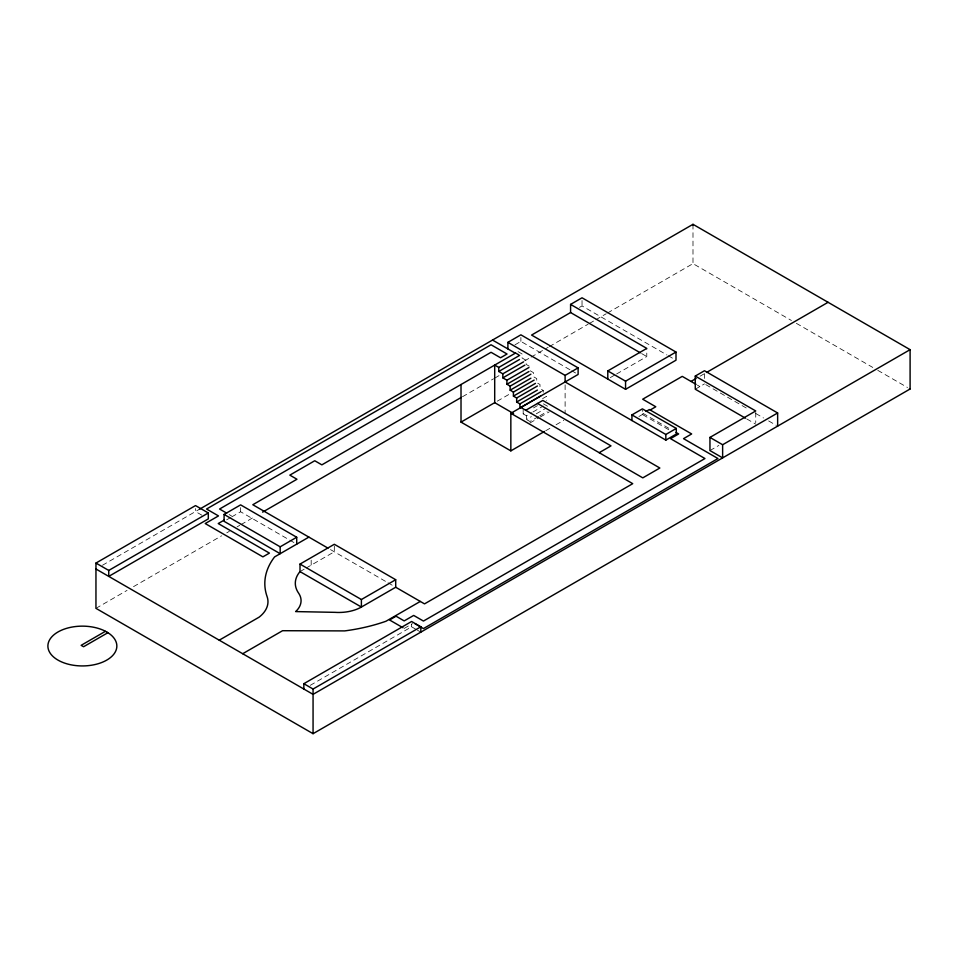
<?xml version="1.0" encoding="UTF-8"?>
<svg xmlns="http://www.w3.org/2000/svg" width="958" height="958" viewBox="0 0 958 958"><rect width="100%" height="100%" fill="white"/><g stroke="black" fill="none" stroke-linecap="round" stroke-linejoin="round"><path stroke-width="0.72" stroke-dasharray="4.79 3.59" d="M102.422 565.28L199.384 509.297M579.482 307.41L582.033 305.937L666.984 354.987M514.985 344.82L520.889 341.407L570.489 370.051M226.627 519.847L230.447 517.643M231.716 516.913L240.626 511.764L294.166 542.683M95.956 608.342L127.043 590.391M133.521 586.655L221.585 535.809M226.759 532.828L229.357 531.331M237.129 526.84L239.716 525.343M241.009 524.601L255.271 516.362M462.474 396.744L493.55 378.793M494.843 378.051L500.028 375.057M524.577 360.879L529.81 357.861M531.115 357.106L548.18 347.263M549.245 346.64L588.092 324.211M589.386 323.469L594.571 320.475M595.864 319.721L606.222 313.745M607.516 312.991L692.993 263.642L791.44 320.487M497.274 401.174L511.428 392.996M540.647 391.942L543.246 390.445L543.246 393.139M542.611 398.612L546.503 396.361L546.503 400.408M523.176 409.832L523.176 413.88L525.762 412.383M533.546 407.892L537.426 405.653M523.176 413.88L526.433 415.76L531.618 412.766M532.911 412.012L543.27 406.036M526.433 415.76L526.433 419.484L531.343 416.646M536.252 413.808L546.084 408.144M538.528 416.55L529.93 421.508L526.433 419.484M539.761 415.832L547.126 411.581M529.93 422.993L538.935 417.796M540.228 417.053L549.233 411.856M610.306 377.608L615.347 374.698M616.605 373.979L646.782 356.544L646.782 348.401M300.01 571.603L304.967 568.729M306.213 568.01L334.318 551.796L334.318 544.276M545.725 430.729L550.898 427.747M556.071 424.765L563.819 420.287M700.058 376.207L703.938 373.967M638.914 416.514L643.68 413.76M695.269 389.211L704.489 383.883M709.95 450.559L718.859 445.422M404.192 628.424L412.503 623.622M310.26 685.329L411.605 626.819L416.215 629.478M796.373 323.337L872.798 367.453M877.791 370.339L907.513 387.499M668.277 355.729L674.707 359.454M705.771 384.625L748.126 409.078M755.826 413.533L763.526 417.975M768.663 420.945L776.363 425.388M697.34 385.092L699.879 386.553M641.62 353.562L646.782 356.544M746.737 418.921L755.742 424.131M571.758 370.782L575.578 372.985M642.854 413.281L670.875 429.471M668.768 429.723L642.399 414.491L642.399 410.264M518.027 351.61L522.086 353.957L522.086 358.005L526.158 360.352L526.158 364.399L529.211 366.16M530.229 370.794L533.486 372.674L533.486 376.722L536.731 378.59L536.731 382.637L539.989 384.517L539.989 388.565L543.246 390.445M543.402 403.845L549.748 407.509M330.498 549.593L386.757 582.069M388.038 582.811L393.151 585.757M229.094 514.53L231.477 515.907M417.365 630.136L420.825 632.136M201.91 515.224L195.516 511.536L195.516 508.554M755.742 412.431L755.742 422.67M704.489 373.656L704.489 379.5M692.993 224.316L692.993 263.642M582.033 300.513L582.033 305.937M565.112 384.853L565.112 413.76M520.889 337.467L520.889 341.407M411.605 624.149L411.605 626.819M311.182 560.143L311.182 565.148M240.626 507.632L240.626 511.764"/><path stroke-width="1.44" d="M199.384 509.297L692.993 224.316L910.1 349.658L910.1 388.996L313.062 733.684L95.956 608.342L95.956 563.064L195.516 505.584L208.305 512.961L208.305 518.913L108.745 576.393L108.745 570.441L208.305 512.961M570.585 312.548L570.585 304.404L582.033 297.794L676.001 352.053L676.001 360.196L625.562 389.319L531.582 335.06L570.585 312.548L640.327 352.819M507.896 348.916L507.896 342.341L520.889 334.833L578.117 367.872L578.117 374.446L510.842 413.293L510.842 450.871L544.443 431.471M224.088 514.422L280.179 546.814L280.179 553.7L224.088 521.32L224.088 514.422L240.626 504.878L296.717 537.258L296.717 544.156M224.256 520.074L218.232 523.547L269.414 553.101L262.899 556.861L205.216 523.547L218.484 515.919L206.557 509.021L491.047 344.772L507.045 354.017L500.531 357.777L491.047 352.293L219.574 509.021L226.711 513.153M461.014 384.529L461.014 422.107L494.699 402.659L494.699 365.082L498.771 367.429L519.655 355.37M498.771 367.429L498.771 371.464L519.499 359.501M262.6 512.135L461.169 397.486M498.771 371.464L502.83 373.824L523.571 361.849M502.83 373.824L502.83 377.859L524.864 365.142M502.83 377.859L506.902 380.218L528.936 367.501M506.902 380.218L506.902 384.254L528.936 371.536M506.902 384.254L510.159 386.134L530.888 374.171M510.159 386.134L510.159 390.181L530.888 378.206M510.159 390.181L513.416 392.061L534.145 380.087M105.428 631.31L81.143 645.333L83.574 646.734L107.871 632.723M513.416 392.061L513.416 396.109L535.438 383.392M513.416 396.109L516.661 397.989L537.402 386.014M516.661 397.989L516.661 402.025L537.402 390.062M507.896 342.341L565.112 375.38L578.117 367.872M516.661 402.025L519.919 403.905L540.647 391.942M540.647 395.989L519.919 407.952L519.919 403.905M280.179 546.814L296.717 537.258M525.738 410.275L542.791 400.432L659.858 468.019L642.794 477.862L520.901 407.485M308.895 537.115L274.587 556.921A113.643 65.611 0 0 0 267.078 596.547A44.93 25.938 0 0 1 259.103 617.168L219.238 640.183M607.791 379.057L607.791 370.914L646.782 348.401L570.585 304.404M300.01 564.082L334.318 544.276L395.702 579.722L395.702 587.242L361.394 607.049A32.069 18.513 0 0 1 334.941 612.342L295.651 611.587A35.733 20.633 0 0 0 298.549 593.062A45.972 26.537 0 0 1 300.01 571.603L300.01 564.082L361.394 599.528L395.702 579.722M607.791 370.914L625.562 381.176L676.001 352.053M745.444 418.179L695.269 389.211L695.269 376.063L704.489 370.734L777.645 412.97L777.645 426.13M631.933 420.538L631.933 414.898L642.399 408.862L676.3 428.43L676.3 434.07L665.834 440.105L565.112 381.955L565.112 375.38M691.017 381.428L696.179 378.446M706.525 372.47L828.071 302.297M646.099 411.413L649.356 409.533L691.664 433.95L683.533 438.656L717.973 458.535L423.448 628.58L414.91 623.646M650.183 410L655.787 406.767L642.686 399.211L682.252 376.374L696.071 384.35M242.697 653.727L282.562 630.711L344.688 630.903A137.545 79.418 0 0 0 385.99 621.239L420.299 601.432M599.193 452.691L611 445.877L537.534 403.462M631.933 414.898L665.834 434.477L676.3 428.43M777.645 412.97L722.631 444.74L722.631 457.888L709.95 450.559L709.95 437.411L755.742 410.97L695.269 376.063M303.842 689.03L303.842 683.701L411.605 621.491L420.825 626.807L420.825 632.136M303.842 683.701L313.062 689.03L420.825 626.807M910.1 349.658L313.062 694.358L95.956 569.004M909.417 388.601L910.1 388.996M709.95 437.411L722.631 444.74M676.061 432.453L678.647 433.95L670.516 438.656L704.956 458.535L423.448 621.059L413.688 615.431L404.192 620.904L396.061 616.21L389.547 619.97L402.971 627.718M518.637 354.783L515.584 353.023L321.864 464.858L314.751 460.75L289.831 475.132L296.956 479.239L252.804 504.734L327.959 548.12M492.532 340.054L515.284 353.191M494.699 402.659L513.572 413.557M510.842 413.293L632.735 483.67L424.526 603.875L395.702 587.242M461.014 422.107L510.842 450.871M300.01 571.603L361.394 607.049L361.394 599.528M95.956 563.064L108.745 570.441M692.993 224.316L692.993 225.25M665.834 434.477L665.834 440.105M625.562 381.176L625.562 389.319M313.062 689.03L313.062 733.684M106.733 631.969L103.344 630.256A34.464 19.89 0 0 0 48.714 641.728A34.464 19.89 0 0 0 89.824 665.463A34.464 19.89 0 0 0 109.703 633.921L106.733 631.969"/></g></svg>
